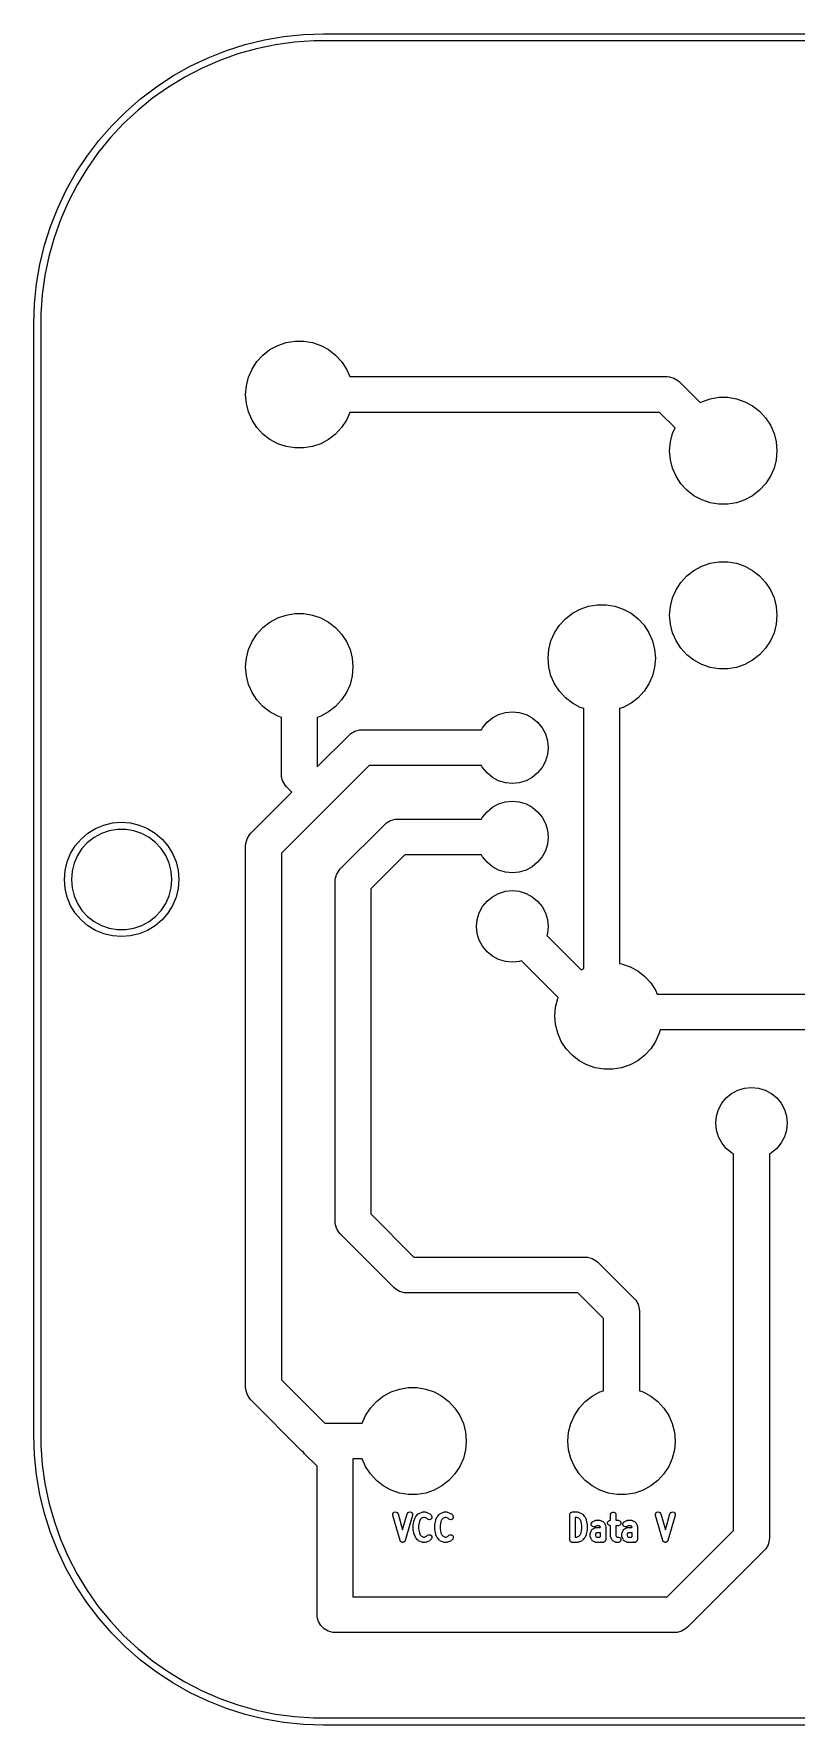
# Model space of a CAD drawing. Header units: millimetres. Extents: x 81.1 to 128.5, y 124.9 to 172.2.
# Drawn here: x 81.1 to 102.42, y 124.92 to 172.22 of the extents above; entities that cross this region are included whole.
import ezdxf

# ---------------------------------------------------------------- set-up
doc = ezdxf.new("R2010")
doc.units = ezdxf.units.MM
doc.layers.add('Calque_1', color=7, linetype='CONTINUOUS')

msp = doc.modelspace()

# ---------------------------------------------------------------- linework, layer by layer
at = {"layer": 'Calque_1', "color": 7}
for points in [[(81.095807, 133.021854), (81.095807, 164.118294), (81.114592, 164.671273), (81.171213, 165.221605), (81.26514, 165.766646), (81.396108, 166.30375), (81.563325, 166.83027), (81.76626, 167.346207), (82.003855, 167.846269), (82.275053, 168.32781), (82.578265, 168.79083), (82.912433, 169.230038), (83.275971, 169.648079), (83.667024, 170.037016), (84.084007, 170.402141), (84.524538, 170.735515), (84.987029, 171.039786), (85.469099, 171.30966), (85.968632, 171.547785), (86.483246, 171.751514), (87.010295, 171.918201), (87.547663, 172.047847), (88.092704, 172.143097), (88.643037, 172.198659), (89.195751, 172.21718), (120.353838, 172.21718)], [(89.195751, 172.018743), (88.925876, 172.018743), (88.387449, 171.981701), (87.852727, 171.907618), (87.32409, 171.799139), (86.804449, 171.653618), (86.295921, 171.471056), (85.800886, 171.256744), (85.321726, 171.008036), (84.860558, 170.727578), (84.419498, 170.418016), (84.000928, 170.076704), (83.606435, 169.708933), (83.237871, 169.314705), (82.897352, 168.894018), (82.585938, 168.45481), (82.30548, 167.99179), (82.057301, 167.512894), (81.842195, 167.018124), (81.661485, 166.510125), (81.515964, 165.988896), (81.406162, 165.462376), (81.332608, 164.927918), (81.295831, 164.388169), (81.295831, 164.118294), (81.295831, 133.021854), (81.295831, 133.021854), (81.295831, 132.75198), (81.332608, 132.21223), (81.406162, 131.677773), (81.515964, 131.148607), (81.661485, 130.630024), (81.842195, 130.122025), (82.057301, 129.624609), (82.30548, 129.145713), (82.585938, 128.685339), (82.897352, 128.243485), (83.237871, 127.825444), (83.606435, 127.431216), (84.000928, 127.063445), (84.419498, 126.722133), (84.860558, 126.409925), (85.321726, 126.129467), (85.800886, 125.883405), (86.295921, 125.666447), (86.804449, 125.486531), (87.32409, 125.34101), (87.852727, 125.229885), (88.387449, 125.158448), (88.925876, 125.121406), (89.195751, 125.121406), (120.353838, 125.121406)], [(120.353838, 172.018743), (89.195751, 172.018743)], [(105.668863, 144.364945), (98.611641, 144.364945), (98.587564, 144.269695), (98.48808, 144.042154), (98.352614, 143.835779), (98.184868, 143.653216), (97.989342, 143.499758), (97.771325, 143.383342), (97.537169, 143.301321), (97.292694, 143.261634), (97.045045, 143.261634), (96.80057, 143.301321), (96.56615, 143.383342), (96.348398, 143.499758), (96.152871, 143.653216), (95.985125, 143.835779), (95.849659, 144.042154), (95.750176, 144.269695), (95.689322, 144.510465), (95.668949, 144.756528), (95.689322, 145.00259), (95.750176, 145.24336), (95.761024, 145.267173), (94.735235, 146.293755), (94.67491, 146.275234), (94.479913, 146.256713), (94.28465, 146.275234), (94.097061, 146.333442), (93.924288, 146.426046), (93.772682, 146.5504), (93.648328, 146.701213), (93.555989, 146.873192), (93.499103, 147.061046), (93.479789, 147.256837), (93.499103, 147.452628), (93.555989, 147.640482), (93.648328, 147.812461), (93.772682, 147.963274), (93.924288, 148.087628), (94.097061, 148.180232), (94.28465, 148.23844), (94.479913, 148.256961), (94.67491, 148.23844), (94.8625, 148.180232), (95.035272, 148.087628), (95.186878, 147.963274), (95.311232, 147.812461), (95.403572, 147.640482), (95.460722, 147.452628), (95.479772, 147.256837), (95.460722, 147.061046), (95.442201, 147.000191), (96.402108, 146.042401), (96.479896, 146.082088), (96.479896, 153.347538), (96.377237, 153.381933), (96.159486, 153.500996), (95.963959, 153.651808), (95.796213, 153.83437), (95.660482, 154.043391), (95.560999, 154.268286), (95.500409, 154.509057), (95.479772, 154.757765), (95.500409, 155.003827), (95.560999, 155.244598), (95.660482, 155.469493), (95.796213, 155.678514), (95.963959, 155.861076), (96.159486, 156.011888), (96.377237, 156.130951), (96.611658, 156.210326), (96.855868, 156.252659), (97.103782, 156.252659), (97.347992, 156.210326), (97.582413, 156.130951), (97.800165, 156.011888), (97.995692, 155.861076), (98.163437, 155.678514), (98.298904, 155.469493), (98.398651, 155.244598), (98.459241, 155.003827), (98.479878, 154.757765), (98.459241, 154.509057), (98.398651, 154.268286), (98.298904, 154.043391), (98.163437, 153.83437), (97.995692, 153.651808), (97.800165, 153.500996), (97.582413, 153.381933), (97.479755, 153.347538), (97.479755, 146.219672), (97.537169, 146.211734), (97.771325, 146.129713), (97.989342, 146.013297), (98.184868, 145.859839), (98.352614, 145.677276), (98.48808, 145.470902), (98.534383, 145.365069), (106.020759, 145.365069)], [(89.374254, 150.656729), (88.020912, 149.304709), (88.020912, 134.575374), (89.231909, 133.366229), (90.278864, 133.366229), (90.372526, 133.580542), (90.507993, 133.786916), (90.676003, 133.969479), (90.87153, 134.120291), (91.089281, 134.239353), (91.323702, 134.318728), (91.567912, 134.361062), (91.815826, 134.361062), (92.060037, 134.318728), (92.294457, 134.239353), (92.512209, 134.120291), (92.707736, 133.969479), (92.875481, 133.786916), (93.010948, 133.580542), (93.110431, 133.353), (93.171285, 133.11223), (93.191923, 132.866168), (93.171285, 132.61746), (93.110431, 132.379335), (93.010948, 132.151793), (92.875481, 131.945419), (92.707736, 131.762856), (92.512209, 131.609398), (92.294457, 131.492982), (92.060037, 131.410961), (91.815826, 131.371274), (91.567912, 131.371274), (91.323702, 131.410961), (91.089281, 131.492982), (90.87153, 131.609398), (90.676003, 131.762856), (90.507993, 131.945419), (90.372526, 132.151793), (90.278864, 132.366106), (90.020895, 132.366106), (90.020895, 128.511131), (98.813782, 128.511131), (100.668774, 130.365858), (100.668774, 140.896262), (100.613211, 140.925366), (100.461605, 141.04972), (100.337251, 141.200532), (100.244912, 141.372511), (100.188026, 141.560365), (100.168712, 141.756156), (100.188026, 141.951948), (100.244912, 142.139802), (100.337251, 142.311781), (100.461605, 142.462593), (100.613211, 142.586947), (100.786248, 142.679551), (100.973838, 142.737759), (101.168835, 142.75628), (101.363833, 142.737759), (101.551422, 142.679551), (101.72446, 142.586947), (101.875801, 142.462593), (102.000155, 142.311781), (102.092759, 142.139802), (102.149645, 141.951948), (102.168695, 141.756156), (102.149645, 141.560365), (102.092759, 141.372511), (102.000155, 141.200532), (101.875801, 141.04972), (101.72446, 140.925366), (101.668897, 140.896262), (101.668897, 130.159483), (101.664664, 130.093338), (101.664664, 130.093338), (101.640852, 130.006025), (101.630797, 129.966338), (101.565445, 129.855213), (101.565445, 129.855213), (101.522318, 129.804942), (99.374434, 127.656528), (99.325221, 127.614195), (99.325221, 127.614195), (99.212244, 127.548049), (99.086038, 127.513653), (99.086038, 127.513653), (99.020686, 127.511008), (89.520833, 127.511008), (89.455481, 127.513653), (89.32954, 127.548049), (89.216563, 127.614195), (89.124224, 127.706799), (89.058872, 127.817924), (89.025005, 127.944924), (89.020772, 128.01107), (89.020772, 132.162377), (88.671257, 132.511626), (88.636597, 132.551314), (88.596645, 132.58571), (87.167368, 134.017104), (87.124241, 134.064729), (87.124241, 134.064729), (87.058889, 134.178499), (87.025022, 134.305499), (87.025022, 134.305499), (87.020789, 134.368999), (87.020789, 149.511084), (87.025022, 149.574584), (87.025022, 149.574584), (87.058889, 149.701584), (87.124241, 149.815355), (87.124241, 149.815355), (87.167368, 149.86298), (88.313806, 151.01127), (88.167227, 151.15679), (88.1241, 151.207061), (88.1241, 151.207061), (88.059012, 151.318186), (88.055308, 151.331415), (88.025146, 151.445186), (88.025146, 151.445186), (88.020912, 151.511332), (88.020912, 153.101475), (87.918254, 153.135871), (87.700502, 153.254934), (87.504976, 153.405746), (87.33723, 153.588308), (87.201499, 153.797329), (87.102016, 154.022224), (87.041162, 154.262995), (87.020789, 154.511703), (87.041162, 154.757765), (87.102016, 154.998536), (87.201499, 155.223431), (87.33723, 155.432452), (87.504976, 155.615014), (87.700502, 155.765826), (87.918254, 155.884889), (88.152675, 155.964263), (88.396885, 156.006597), (88.644799, 156.006597), (88.889009, 155.964263)], [(88.889009, 155.964263), (89.12343, 155.884889), (89.341182, 155.765826), (89.536708, 155.615014), (89.704454, 155.432452), (89.839921, 155.223431), (89.939668, 154.998536), (90.000258, 154.757765), (90.020895, 154.511703), (90.000258, 154.262995), (89.939668, 154.022224), (89.839921, 153.797329), (89.704454, 153.588308), (89.536708, 153.405746), (89.341182, 153.254934), (89.12343, 153.135871), (89.020772, 153.101475), (89.020772, 151.717706), (89.91321, 152.609351), (89.962422, 152.65433), (89.962422, 152.65433), (90.075399, 152.71783), (90.201606, 152.752226), (90.201606, 152.752226), (90.266958, 152.757518), (93.618695, 152.757518), (93.648328, 152.81308), (93.772682, 152.963892), (93.924288, 153.088246), (94.097061, 153.18085), (94.28465, 153.236413), (94.479913, 153.257579), (94.67491, 153.236413), (94.8625, 153.18085), (95.035272, 153.088246), (95.186878, 152.963892), (95.311232, 152.81308), (95.403572, 152.638455), (95.460722, 152.450601), (95.479772, 152.257456), (95.460722, 152.061664), (95.403572, 151.87381), (95.311232, 151.701831), (95.186878, 151.548373), (95.035272, 151.424019), (94.8625, 151.331415), (94.67491, 151.275853), (94.479913, 151.257332), (94.28465, 151.275853), (94.097061, 151.331415), (93.924288, 151.424019), (93.772682, 151.548373), (93.648328, 151.701831), (93.618695, 151.757394), (90.473861, 151.757394), (89.374519, 150.656729), (89.374519, 150.656729)], [(89.624285, 148.815231), (89.667148, 148.862856), (90.913334, 150.109042), (90.962546, 150.154021), (90.962546, 150.154021), (91.075523, 150.217521), (91.201465, 150.251917), (91.201465, 150.251917), (91.266817, 150.257208), (93.618695, 150.257208), (93.648328, 150.312771), (93.772682, 150.463583), (93.924288, 150.587937), (94.097061, 150.680541), (94.28465, 150.736103), (94.479913, 150.75727), (94.67491, 150.736103)], [(94.67491, 150.736103), (94.8625, 150.680541), (95.035272, 150.587937), (95.186878, 150.463583), (95.311232, 150.312771), (95.403572, 150.138146), (95.460722, 149.950292), (95.479772, 149.757146), (95.460722, 149.561355), (95.403572, 149.373501), (95.311232, 149.201522), (95.186878, 149.05071), (95.035272, 148.92371), (94.8625, 148.833752), (94.67491, 148.775543), (94.479913, 148.757023), (94.28465, 148.775543), (94.097061, 148.833752), (93.924288, 148.92371), (93.772682, 149.05071), (93.648328, 149.201522), (93.618695, 149.257084), (91.473985, 149.257084), (90.520957, 148.304586), (90.520957, 139.218805), (91.727985, 138.009661), (96.520906, 138.009661), (96.585993, 138.007015), (96.585993, 138.007015), (96.712199, 137.972619), (96.825176, 137.906474), (96.825176, 137.906474), (96.874389, 137.86414), (97.887477, 136.850788), (97.930604, 136.803163), (97.930604, 136.803163), (97.995692, 136.689392), (98.029558, 136.562392), (98.029558, 136.562392), (98.033791, 136.496246), (98.033791, 134.273749), (98.13645, 134.239353), (98.354201, 134.120291), (98.549728, 133.969479), (98.717474, 133.786916), (98.85294, 133.580542), (98.952424, 133.353), (99.013278, 133.11223), (99.033915, 132.866168), (99.013278, 132.61746), (98.952424, 132.379335), (98.85294, 132.151793), (98.717474, 131.945419), (98.549728, 131.762856), (98.354201, 131.609398), (98.13645, 131.492982), (97.902029, 131.410961), (97.657819, 131.371274), (97.409905, 131.371274), (97.165695, 131.410961), (96.931274, 131.492982), (96.713522, 131.609398), (96.517995, 131.762856), (96.349985, 131.945419), (96.214519, 132.151793), (96.115036, 132.379335), (96.054181, 132.61746), (96.033809, 132.866168), (96.054181, 133.11223), (96.115036, 133.353), (96.214519, 133.580542), (96.349985, 133.786916), (96.517995, 133.969479), (96.713522, 134.120291), (96.931274, 134.239353), (97.033932, 134.273749), (97.033932, 136.289872), (96.313737, 137.009537), (91.520816, 137.009537), (91.455464, 137.014829), (91.455464, 137.014829), (91.329523, 137.049225), (91.323702, 137.051871), (91.216546, 137.112725), (91.216546, 137.112725), (91.167333, 137.157704), (89.667148, 138.657889), (89.624285, 138.705514), (89.624285, 138.705514)], [(89.624021, 138.705514), (89.558933, 138.819285), (89.525067, 138.946285), (89.525067, 138.946285), (89.520833, 139.009785), (89.520833, 148.51096), (89.525067, 148.57446), (89.525067, 148.57446), (89.558933, 148.70146), (89.624021, 148.815231), (89.624021, 148.815231)], [(120.353838, 124.920323), (89.195751, 124.920323), (88.643037, 124.938844), (88.092704, 124.997052), (87.547663, 125.089656), (87.010295, 125.221948), (86.483246, 125.388635), (85.968632, 125.592364), (85.469099, 125.827843), (84.987029, 126.100363), (84.524538, 126.401988), (84.084007, 126.738008), (83.667024, 127.100487), (83.275971, 127.49207), (82.912433, 127.910111), (82.578265, 128.349319), (82.275053, 128.812339), (82.003855, 129.29388), (81.76626, 129.793942), (81.563325, 130.307233), (81.396108, 130.836399), (81.26514, 131.373502), (81.171213, 131.918543), (81.114592, 132.468876), (81.095807, 133.019209), (81.095807, 133.019209)], [(91.339312, 130.0854), (91.139288, 130.786545), (91.136642, 130.799774), (91.140081, 130.828878), (91.154369, 130.855337), (91.177123, 130.873858), (91.205433, 130.881795), (91.234538, 130.879149), (91.259938, 130.863274), (91.278194, 130.842108), (91.28375, 130.826233), (91.411544, 130.379087), (91.539337, 130.826233), (91.544893, 130.842108), (91.562885, 130.863274), (91.58855, 130.879149), (91.617654, 130.881795), (91.6457, 130.873858)], [(91.6457, 130.873858), (91.668718, 130.855337), (91.683006, 130.828878), (91.686181, 130.799774), (91.683535, 130.786545), (91.48351, 130.0854), (91.48351, 130.0854)], [(91.709729, 130.521962), (91.738304, 130.6569), (91.74042, 130.662191), (91.742537, 130.670129), (91.771112, 130.736274), (91.774022, 130.741566), (91.774022, 130.741566)], [(91.779579, 130.749504), (91.783018, 130.754795), (91.840168, 130.820941), (91.851016, 130.831524), (91.851016, 130.831524)], [(91.856837, 130.836816), (91.870066, 130.842108), (91.955791, 130.876503), (91.967168, 130.879149), (91.967168, 130.879149)], [(92.17222, 130.831524), (92.182803, 130.820941), (92.211378, 130.789191), (92.219845, 130.775962), (92.22884, 130.749504), (92.226724, 130.720399), (92.21323, 130.693941), (92.19127, 130.67542), (92.163224, 130.664837), (92.13412, 130.667483), (92.107926, 130.680712), (92.097343, 130.691295), (92.081203, 130.709816), (92.025905, 130.730983), (91.997066, 130.730983), (91.942032, 130.709816), (91.904462, 130.667483), (91.883295, 130.617212), (91.857895, 130.49815), (91.857895, 130.413483), (91.883295, 130.297067), (91.904462, 130.246796), (91.942032, 130.204463), (91.997066, 130.18065), (92.025905, 130.18065), (92.081203, 130.204463), (92.097343, 130.222983), (92.107926, 130.233567), (92.13412, 130.246796), (92.163224, 130.246796), (92.19127, 130.238858), (92.21323, 130.220338), (92.226724, 130.193879), (92.22884, 130.164775), (92.219845, 130.135671), (92.211378, 130.125088), (92.182803, 130.090692), (92.17222, 130.080109), (92.17222, 130.080109)], [(91.971137, 130.881795), (91.983043, 130.881795), (92.040193, 130.881795), (92.051834, 130.881795)], [(92.055803, 130.879149), (92.06718, 130.876503), (92.152905, 130.842108), (92.166134, 130.836816), (92.166134, 130.836816)], [(92.309538, 130.521962), (92.309538, 130.521962), (92.338113, 130.6569), (92.340494, 130.662191), (92.342611, 130.670129), (92.371186, 130.736274), (92.374097, 130.741566), (92.374097, 130.741566)], [(92.379653, 130.749504), (92.383092, 130.754795), (92.440242, 130.820941), (92.450826, 130.831524), (92.450826, 130.831524)], [(92.456911, 130.836816), (92.47014, 130.842108), (92.555865, 130.876503), (92.567242, 130.879149), (92.567242, 130.879149)], [(92.772029, 130.831524), (92.782877, 130.820941), (92.811452, 130.789191), (92.819654, 130.775962), (92.828915, 130.749504), (92.826533, 130.720399), (92.813304, 130.693941), (92.791079, 130.67542), (92.763298, 130.664837), (92.734194, 130.667483), (92.708, 130.680712), (92.697417, 130.691295), (92.681013, 130.709816), (92.62598, 130.730983), (92.59714, 130.730983), (92.541842, 130.709816), (92.504536, 130.667483), (92.483369, 130.617212), (92.457969, 130.49815), (92.457969, 130.413483), (92.483369, 130.297067), (92.504536, 130.246796), (92.541842, 130.204463), (92.59714, 130.18065), (92.62598, 130.18065), (92.681013, 130.204463), (92.697417, 130.222983), (92.708, 130.233567), (92.734194, 130.246796), (92.763298, 130.246796), (92.791079, 130.238858), (92.813304, 130.220338), (92.826533, 130.193879), (92.828915, 130.164775), (92.819654, 130.135671), (92.811452, 130.125088), (92.782877, 130.090692), (92.772029, 130.080109), (92.772029, 130.080109)], [(92.571211, 130.881795), (92.582853, 130.881795), (92.640002, 130.881795), (92.651909, 130.881795)], [(92.655877, 130.879149), (92.667254, 130.876503), (92.752979, 130.842108), (92.766209, 130.836816), (92.766209, 130.836816)], [(96.314002, 130.032484), (96.302096, 130.032484), (96.159221, 130.032484), (96.144669, 130.032484), (96.117681, 130.043067), (96.096779, 130.064234), (96.085667, 130.093338), (96.084344, 130.106567), (96.084344, 130.807712), (96.085667, 130.820941), (96.096779, 130.847399), (96.117681, 130.868566), (96.144669, 130.879149), (96.159221, 130.881795), (96.302096, 130.881795), (96.314002, 130.881795)], [(96.317706, 130.879149), (96.329348, 130.876503), (96.415073, 130.842108), (96.428037, 130.836816), (96.428037, 130.836816)], [(96.434123, 130.831524), (96.444706, 130.820941), (96.501856, 130.754795), (96.505295, 130.749504), (96.505295, 130.749504)], [(96.510852, 130.741566), (96.513762, 130.736274), (96.542337, 130.670129), (96.544718, 130.662191), (96.546835, 130.6569), (96.57541, 130.521962), (96.57541, 130.521962), (96.57541, 130.521962)], [(96.941328, 130.450525), (96.941328, 130.458462), (96.928628, 130.487566), (96.910372, 130.49815), (96.836553, 130.49815), (96.797131, 130.474337), (96.783637, 130.469046), (96.754533, 130.4664), (96.726487, 130.471691), (96.702939, 130.490212), (96.688387, 130.516671), (96.684418, 130.545775), (96.691827, 130.572233), (96.709554, 130.596045), (96.72146, 130.603983), (96.77861, 130.638379), (96.791839, 130.64367), (96.797131, 130.646316), (96.801628, 130.646316), (96.816445, 130.648962), (96.930745, 130.648962), (96.945297, 130.646316)], [(96.945297, 130.646316), (96.95006, 130.646316), (96.955087, 130.64367), (96.968316, 130.638379), (97.025466, 130.603983), (97.025466, 130.603983)], [(97.029964, 130.601337), (97.037372, 130.596045), (97.043193, 130.588108), (97.049543, 130.582816), (97.054041, 130.574879), (97.054041, 130.574879)], [(97.056686, 130.569587), (97.085261, 130.503441), (97.089759, 130.490212), (97.089759, 130.490212)], [(97.228401, 130.191233), (97.227078, 130.207108), (97.227078, 130.49815), (97.216495, 130.49815), (97.201678, 130.500796), (97.17469, 130.511379), (97.154053, 130.532546), (97.142941, 130.559004), (97.142941, 130.588108), (97.154053, 130.614566), (97.17469, 130.635733), (97.201678, 130.646316), (97.216495, 130.648962), (97.227078, 130.648962), (97.227078, 130.807712), (97.228401, 130.820941), (97.239778, 130.847399), (97.260415, 130.868566), (97.287403, 130.879149), (97.316772, 130.879149), (97.343759, 130.868566)], [(97.343759, 130.868566), (97.364396, 130.847399), (97.375774, 130.820941), (97.377096, 130.807712), (97.377096, 130.648962), (97.44483, 130.648962), (97.459646, 130.646316), (97.486634, 130.635733), (97.507271, 130.614566), (97.518384, 130.588108), (97.518384, 130.559004), (97.507271, 130.532546), (97.486634, 130.511379), (97.459646, 130.500796), (97.44483, 130.49815), (97.377096, 130.49815), (97.377096, 130.222983), (97.389796, 130.191233), (97.408053, 130.18065), (97.44483, 130.18065), (97.459646, 130.18065), (97.486634, 130.170067), (97.507271, 130.1489), (97.518384, 130.122442), (97.518384, 130.093338), (97.507271, 130.064234), (97.486634, 130.043067), (97.459646, 130.032484), (97.44483, 130.032484), (97.38768, 130.032484), (97.373128, 130.032484), (97.368365, 130.035129), (97.363338, 130.035129), (97.350109, 130.043067), (97.292959, 130.074817), (97.292959, 130.074817)], [(97.827152, 130.450525), (97.827152, 130.458462), (97.814452, 130.487566), (97.796196, 130.49815), (97.722377, 130.49815), (97.68269, 130.474337), (97.669461, 130.469046), (97.640357, 130.4664), (97.612046, 130.471691), (97.588763, 130.490212), (97.573946, 130.516671), (97.569977, 130.545775), (97.57765, 130.572233), (97.595113, 130.596045), (97.607019, 130.603983), (97.664169, 130.638379), (97.677663, 130.64367), (97.68269, 130.646316), (97.687452, 130.646316), (97.702004, 130.648962), (97.816304, 130.648962), (97.831121, 130.646316)], [(97.831121, 130.646316), (97.835619, 130.646316), (97.84091, 130.64367), (97.85414, 130.638379), (97.91129, 130.603983), (97.91129, 130.603983)], [(97.915787, 130.601337), (97.923196, 130.596045), (97.928752, 130.588108), (97.935367, 130.582816), (97.939865, 130.574879), (97.939865, 130.574879)], [(97.94251, 130.569587), (97.971085, 130.503441), (97.975583, 130.490212), (97.975583, 130.490212)], [(98.687047, 130.0854), (98.487022, 130.786545), (98.484376, 130.799774), (98.487816, 130.828878), (98.502103, 130.855337), (98.524858, 130.873858), (98.553168, 130.881795), (98.582272, 130.879149), (98.607672, 130.863274), (98.625928, 130.842108), (98.63122, 130.826233), (98.759278, 130.379087), (98.887072, 130.826233), (98.892628, 130.842108), (98.91062, 130.863274), (98.936284, 130.879149), (98.965388, 130.881795), (98.993434, 130.873858)], [(98.993434, 130.873858), (99.016453, 130.855337), (99.03074, 130.828878), (99.033915, 130.799774), (99.031269, 130.786545), (98.831245, 130.0854), (98.831245, 130.0854)], [(91.482187, 130.082754), (91.478218, 130.072171), (91.472927, 130.066879), (91.468694, 130.058942), (91.463931, 130.05365), (91.459962, 130.048359), (91.452554, 130.045713), (91.445675, 130.040421), (91.439854, 130.037775), (91.434562, 130.035129), (91.425831, 130.035129), (91.417629, 130.032484), (91.411544, 130.032484), (91.405458, 130.032484), (91.396992, 130.035129), (91.388525, 130.035129), (91.383233, 130.037775), (91.377148, 130.040421), (91.370533, 130.045713), (91.363125, 130.048359), (91.359156, 130.05365), (91.354394, 130.058942), (91.35016, 130.066879), (91.344869, 130.072171), (91.3409, 130.082754), (91.3409, 130.082754)], [(91.707877, 130.508733), (91.70867, 130.514025), (91.709464, 130.521962), (91.709464, 130.521962), (91.709464, 130.521962)], [(91.707877, 130.405546), (91.707877, 130.506087), (91.707877, 130.506087)], [(91.709464, 130.392317), (91.709464, 130.392317), (91.70867, 130.397608), (91.707877, 130.405546), (91.707877, 130.405546)], [(91.774022, 130.172713), (91.771112, 130.178004), (91.742537, 130.24415), (91.74042, 130.252088), (91.738304, 130.257379), (91.709729, 130.392317), (91.709729, 130.392317)], [(91.851016, 130.080109), (91.840168, 130.090692), (91.783018, 130.156838), (91.779579, 130.162129), (91.779579, 130.162129)], [(91.967168, 130.032484), (91.955791, 130.037775), (91.870066, 130.069525), (91.856837, 130.077463), (91.856837, 130.077463)], [(92.166134, 130.077463), (92.152905, 130.069525), (92.06718, 130.037775), (92.055803, 130.032484), (92.055803, 130.032484)], [(92.307951, 130.508733), (92.307951, 130.508733), (92.308745, 130.514025), (92.309274, 130.521962), (92.309274, 130.521962)], [(92.309274, 130.392317), (92.308745, 130.397608), (92.307951, 130.405546), (92.307951, 130.405546), (92.307951, 130.405546), (92.307951, 130.506087), (92.307951, 130.506087)], [(92.374097, 130.172713), (92.371186, 130.178004), (92.342611, 130.24415), (92.340494, 130.252088), (92.338113, 130.257379), (92.309538, 130.392317), (92.309538, 130.392317), (92.309538, 130.392317)], [(92.450826, 130.080109), (92.440242, 130.090692), (92.383092, 130.156838), (92.379653, 130.162129), (92.379653, 130.162129)], [(92.567242, 130.032484), (92.555865, 130.037775), (92.47014, 130.069525), (92.456911, 130.077463), (92.456911, 130.077463)], [(92.766209, 130.077463), (92.752979, 130.069525), (92.667254, 130.037775), (92.655877, 130.032484), (92.655877, 130.032484)], [(96.428037, 130.077463), (96.415073, 130.069525), (96.329348, 130.037775), (96.317706, 130.032484), (96.317706, 130.032484)], [(96.505295, 130.162129), (96.501856, 130.156838), (96.444706, 130.090692), (96.434123, 130.080109), (96.434123, 130.080109)], [(96.57541, 130.392317), (96.57541, 130.392317), (96.546835, 130.257379), (96.544718, 130.252088), (96.542337, 130.24415), (96.513762, 130.178004), (96.510852, 130.172713), (96.510852, 130.172713)], [(96.575675, 130.521962), (96.576204, 130.514025), (96.576997, 130.508733), (96.576997, 130.508733), (96.576997, 130.508733)], [(96.576997, 130.506087), (96.576997, 130.405546), (96.576997, 130.405546), (96.576997, 130.405546), (96.576204, 130.397608), (96.575675, 130.392317), (96.575675, 130.392317)], [(96.690239, 130.111859), (96.661664, 130.178004), (96.657166, 130.191233), (96.657166, 130.191233), (96.657166, 130.191233), (96.655579, 130.207108), (96.655579, 130.273254), (96.657166, 130.289129), (96.657166, 130.289129), (96.657166, 130.289129), (96.661664, 130.302358), (96.690239, 130.368504), (96.690239, 130.368504)], [(96.692885, 130.373796), (96.697383, 130.381733), (96.703997, 130.389671), (96.709554, 130.394962), (96.716962, 130.4029), (96.716962, 130.4029)], [(96.716962, 130.077463), (96.709554, 130.082754), (96.703997, 130.090692), (96.697383, 130.098629), (96.692885, 130.106567), (96.692885, 130.106567)], [(97.090024, 130.487566), (97.091347, 130.474337), (97.091347, 130.106567), (97.090024, 130.093338), (97.078647, 130.064234), (97.058009, 130.043067), (97.031022, 130.032484), (97.001653, 130.032484), (96.989218, 130.037775), (96.983662, 130.035129), (96.978634, 130.035129), (96.973872, 130.032484), (96.95932, 130.032484), (96.816445, 130.032484), (96.801628, 130.032484), (96.797131, 130.035129), (96.791839, 130.035129), (96.77861, 130.043067), (96.72146, 130.074817), (96.72146, 130.074817)], [(96.72146, 130.405546), (96.77861, 130.437296), (96.791839, 130.445233), (96.797131, 130.445233), (96.801628, 130.447879), (96.816445, 130.447879), (96.938947, 130.447879), (96.938947, 130.447879)], [(96.818297, 130.286483), (96.805597, 130.257379), (96.805597, 130.222983), (96.818297, 130.191233), (96.836553, 130.18065), (96.938947, 130.18065), (96.938947, 130.18065)], [(96.941328, 130.183296), (96.941328, 130.299712), (96.836553, 130.299712), (96.818297, 130.286483)], [(97.261738, 130.111859), (97.233163, 130.178004), (97.228665, 130.191233), (97.228665, 130.191233), (97.228665, 130.191233)], [(97.288461, 130.077463), (97.281053, 130.082754), (97.275497, 130.090692), (97.268882, 130.098629), (97.264384, 130.106567), (97.264384, 130.106567)], [(97.542725, 130.191233), (97.541403, 130.207108), (97.541403, 130.273254), (97.542725, 130.289129), (97.542725, 130.289129)], [(97.54299, 130.289129), (97.54299, 130.289129), (97.547488, 130.302358), (97.576063, 130.368504), (97.576063, 130.368504)], [(97.576063, 130.111859), (97.547488, 130.178004), (97.54299, 130.191233), (97.54299, 130.191233), (97.54299, 130.191233)], [(97.578709, 130.373796), (97.583207, 130.381733), (97.589557, 130.389671), (97.595113, 130.394962), (97.602786, 130.4029), (97.602786, 130.4029)], [(97.602786, 130.077463), (97.595113, 130.082754), (97.589557, 130.090692), (97.583207, 130.098629), (97.578709, 130.106567), (97.578709, 130.106567)], [(97.607019, 130.405546), (97.664169, 130.437296), (97.677663, 130.445233), (97.68269, 130.445233), (97.687452, 130.447879), (97.702004, 130.447879), (97.824771, 130.447879), (97.824771, 130.447879)], [(97.975583, 130.487566), (97.975583, 130.487566), (97.977171, 130.474337), (97.977171, 130.106567), (97.975583, 130.093338), (97.964471, 130.064234), (97.943833, 130.043067), (97.916846, 130.032484), (97.887477, 130.032484), (97.875042, 130.037775), (97.869485, 130.035129), (97.864194, 130.035129), (97.859696, 130.032484), (97.844879, 130.032484), (97.702004, 130.032484), (97.687452, 130.032484), (97.68269, 130.035129), (97.677663, 130.035129), (97.664169, 130.043067), (97.607284, 130.074817), (97.607284, 130.074817)], [(97.704121, 130.286483), (97.691421, 130.257379), (97.691421, 130.222983), (97.704121, 130.191233), (97.722377, 130.18065), (97.824771, 130.18065), (97.824771, 130.18065)], [(97.827152, 130.183296), (97.827152, 130.299712), (97.722377, 130.299712), (97.704121, 130.286483)], [(98.829922, 130.082754), (98.825953, 130.072171), (98.820661, 130.066879), (98.816428, 130.058942), (98.811666, 130.05365), (98.807697, 130.048359), (98.800288, 130.045713), (98.793409, 130.040421), (98.787588, 130.037775), (98.782032, 130.035129), (98.773566, 130.035129), (98.765363, 130.032484), (98.759278, 130.032484), (98.753193, 130.032484), (98.744726, 130.035129), (98.736259, 130.035129), (98.730968, 130.037775), (98.724882, 130.040421), (98.718268, 130.045713), (98.710595, 130.048359), (98.706891, 130.05365), (98.702128, 130.058942), (98.697895, 130.066879), (98.692603, 130.072171), (98.688634, 130.082754), (98.688634, 130.082754)], [(92.051834, 130.032484), (92.040193, 130.032484), (91.983043, 130.032484), (91.971137, 130.032484), (91.971137, 130.032484)], [(92.651909, 130.032484), (92.640002, 130.032484), (92.582853, 130.032484), (92.571211, 130.032484), (92.571211, 130.032484)]]:
    msp.add_lwpolyline(points, dxfattribs=at)
for points in [[(88.889009, 163.584254), (89.12343, 163.504879), (89.341182, 163.385817), (89.536708, 163.235004), (89.704454, 163.052442), (89.839921, 162.843421), (89.933848, 162.631755), (98.805845, 162.631755), (98.871197, 162.626463), (98.871197, 162.626463), (98.997138, 162.592068), (99.110115, 162.525922), (99.110115, 162.525922), (99.159328, 162.483589), (99.735854, 161.906798), (99.777393, 161.93061), (100.011549, 162.009985), (100.256024, 162.052318), (100.503674, 162.052318), (100.748148, 162.009985), (100.982304, 161.93061), (101.200321, 161.811548), (101.395848, 161.660735), (101.563593, 161.478173), (101.69906, 161.269153), (101.798543, 161.044257), (101.859397, 160.803487), (101.87977, 160.557424), (101.859397, 160.308716), (101.798543, 160.070592), (101.69906, 159.84305), (101.563593, 159.63403), (101.395848, 159.454113), (101.200321, 159.300655), (100.982304, 159.181593), (100.748148, 159.102218), (100.503674, 159.06253), (100.256024, 159.06253), (100.011549, 159.102218), (99.777393, 159.181593), (99.559377, 159.300655), (99.36385, 159.454113), (99.196105, 159.63403), (99.060638, 159.84305), (98.961155, 160.070592), (98.900301, 160.308716), (98.879928, 160.557424), (98.900301, 160.803487), (98.961155, 161.044257), (99.029682, 161.200361), (98.598676, 161.631631), (89.933848, 161.631631), (89.839921, 161.417319), (89.704454, 161.208299), (89.536708, 161.025736), (89.341182, 160.874924), (89.12343, 160.755862), (88.889009, 160.676487), (88.644799, 160.636799), (88.396885, 160.636799), (88.152675, 160.676487), (87.918254, 160.755862), (87.700502, 160.874924), (87.504976, 161.025736), (87.33723, 161.208299), (87.201499, 161.417319), (87.102016, 161.642215), (87.041162, 161.882985), (87.020789, 162.131693), (87.041162, 162.377755), (87.102016, 162.618526), (87.201499, 162.843421), (87.33723, 163.052442), (87.504976, 163.235004), (87.700502, 163.385817), (87.918254, 163.504879), (88.152675, 163.584254), (88.396885, 163.626587), (88.644799, 163.626587)], [(100.748148, 157.411532), (100.982304, 157.329512), (101.200321, 157.213095), (101.395848, 157.059637), (101.563593, 156.877075), (101.69906, 156.6707), (101.798543, 156.443159), (101.859397, 156.202388), (101.87977, 155.956326), (101.859397, 155.710264), (101.798543, 155.469493), (101.69906, 155.241952), (101.563593, 155.035577), (101.395848, 154.853015), (101.200321, 154.699557), (100.982304, 154.58314), (100.748148, 154.501119), (100.503674, 154.461432), (100.256024, 154.461432), (100.011549, 154.501119), (99.777393, 154.58314), (99.559377, 154.699557), (99.36385, 154.853015), (99.196105, 155.035577), (99.060638, 155.241952), (98.961155, 155.469493), (98.900301, 155.710264), (98.879928, 155.956326), (98.900301, 156.202388), (98.961155, 156.443159), (99.060638, 156.6707), (99.196105, 156.877075), (99.36385, 157.059637), (99.559377, 157.213095), (99.777393, 157.329512), (100.011549, 157.411532), (100.256024, 157.45122), (100.503674, 157.45122)], [(83.801432, 150.150958), (84.045642, 150.090104), (84.277417, 149.994854), (84.491729, 149.865208), (84.682494, 149.701167), (84.845477, 149.510667), (84.97671, 149.296355), (85.072754, 149.063522), (85.131491, 148.820105), (85.15107, 148.568751), (85.131491, 148.320043), (85.072754, 148.073981), (84.97671, 147.843794), (84.845477, 147.629482), (84.682494, 147.438982), (84.491729, 147.274941), (84.277417, 147.142649), (84.045642, 147.047399), (83.801432, 146.989191), (83.551137, 146.97067), (83.300841, 146.989191), (83.056631, 147.047399), (82.824857, 147.142649), (82.610809, 147.274941), (82.41978, 147.438982), (82.256797, 147.629482), (82.125564, 147.843794), (82.02952, 148.073981), (81.970783, 148.320043), (81.951203, 148.568751), (81.970783, 148.820105), (82.02952, 149.063522), (82.125564, 149.296355), (82.256797, 149.510667), (82.41978, 149.701167), (82.610809, 149.865208), (82.824857, 149.994854), (83.056631, 150.090104), (83.300841, 150.150958), (83.551137, 150.169479)], [(82.165516, 148.338564), (82.222401, 148.113669), (82.315799, 147.902002), (82.442534, 147.706211), (82.599696, 147.536878), (82.782788, 147.394003), (82.986781, 147.282878), (83.206385, 147.208795), (83.435249, 147.169107), (83.667289, 147.169107), (83.895888, 147.208795), (84.115492, 147.282878), (84.319486, 147.394003), (84.502577, 147.536878), (84.65974, 147.706211), (84.786739, 147.902002), (84.879873, 148.113669), (84.936758, 148.338564), (84.956073, 148.568751), (84.936758, 148.801585), (84.879873, 149.02648), (84.786739, 149.238146), (84.65974, 149.431292), (84.502577, 149.603271), (84.319486, 149.746146), (84.115492, 149.857271), (83.895888, 149.931354), (83.667289, 149.968396), (83.435249, 149.968396), (83.206385, 149.931354), (82.986781, 149.857271), (82.782788, 149.746146), (82.599696, 149.603271), (82.442534, 149.431292), (82.315799, 149.238146), (82.222401, 149.02648), (82.165516, 148.801585), (82.146466, 148.568751)], [(91.774816, 130.744212)], [(91.776668, 130.746858)], [(91.778256, 130.749504)], [(91.854191, 130.83417)], [(91.968226, 130.879149)], [(91.96902, 130.879149)], [(91.969814, 130.881795)], [(92.051834, 130.881795)], [(92.053157, 130.881795)], [(92.053951, 130.879149)], [(92.054745, 130.879149)], [(92.16878, 130.83417)], [(92.374626, 130.744212)], [(92.376742, 130.746858)], [(92.37833, 130.749504)], [(92.454265, 130.83417)], [(92.5683, 130.879149)], [(92.569094, 130.879149)], [(92.569888, 130.881795)], [(92.651909, 130.881795)], [(92.653232, 130.881795)], [(92.654025, 130.879149)], [(92.654819, 130.879149)], [(92.768854, 130.83417)], [(96.234098, 130.18065), (96.288073, 130.18065), (96.343106, 130.204463), (96.380412, 130.246796), (96.401579, 130.297067), (96.426979, 130.413483), (96.426979, 130.49815), (96.401579, 130.617212), (96.380412, 130.667483), (96.343106, 130.709816), (96.288073, 130.730983), (96.234098, 130.730983)], [(96.314002, 130.881795)], [(96.31506, 130.881795)], [(96.315854, 130.879149)], [(96.316648, 130.879149)], [(96.430683, 130.83417)], [(96.506883, 130.749504)], [(96.50847, 130.746858)], [(96.510323, 130.744212)], [(97.027582, 130.603983)], [(97.028641, 130.603983)], [(97.055099, 130.572233)], [(97.055364, 130.572233)], [(97.913406, 130.603983)], [(97.914465, 130.603983)], [(97.940923, 130.572233)], [(97.941187, 130.572233)], [(91.340106, 130.0854)], [(91.340106, 130.082754)], [(91.482981, 130.0854)], [(91.482981, 130.082754)], [(91.708141, 130.508733)], [(91.708141, 130.405546)], [(91.774816, 130.170067)], [(91.776668, 130.167421)], [(91.778256, 130.164775)], [(91.854191, 130.080109)], [(92.16878, 130.080109)], [(92.374626, 130.170067)], [(92.376742, 130.167421)], [(92.37833, 130.164775)], [(92.454265, 130.080109)], [(92.768854, 130.080109)], [(96.430683, 130.080109)], [(96.506883, 130.164775)], [(96.50847, 130.167421)], [(96.510323, 130.170067)], [(96.691562, 130.37115)], [(96.691562, 130.109213)], [(96.691827, 130.373796)], [(96.691827, 130.106567)], [(96.718285, 130.4029)], [(96.718285, 130.077463)], [(96.719343, 130.4029)], [(96.719343, 130.077463)], [(97.089759, 130.487566)], [(97.263061, 130.109213)], [(97.263326, 130.106567)], [(97.289784, 130.077463)], [(97.290842, 130.077463)], [(97.577121, 130.37115)], [(97.577121, 130.109213)], [(97.57765, 130.373796)], [(97.57765, 130.106567)], [(97.604109, 130.4029)], [(97.604109, 130.077463)], [(97.605167, 130.4029)], [(97.605167, 130.077463)], [(98.687841, 130.0854)], [(98.687841, 130.082754)], [(98.830715, 130.0854)], [(98.830715, 130.082754)], [(91.968226, 130.032484)], [(91.96902, 130.032484)], [(91.969814, 130.032484)], [(92.053157, 130.032484)], [(92.053951, 130.032484)], [(92.054745, 130.032484)], [(92.5683, 130.032484)], [(92.569094, 130.032484)], [(92.569888, 130.032484)], [(92.653232, 130.032484)], [(92.654025, 130.032484)], [(92.654819, 130.032484)], [(96.31506, 130.032484)], [(96.315854, 130.032484)], [(96.316648, 130.032484)]]:
    msp.add_lwpolyline(points, close=True, dxfattribs=at)

doc.saveas('drawing.dxf')
